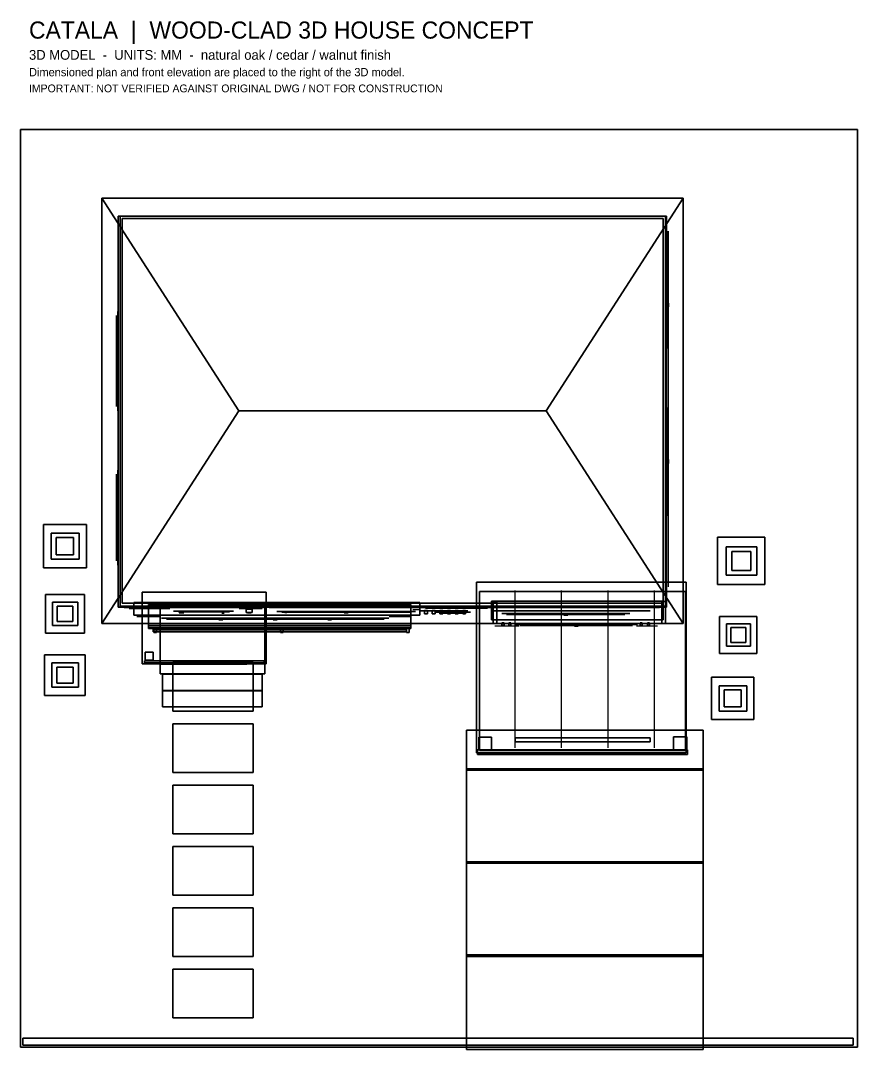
# Model space of a CAD drawing. Header units: millimetres. Extents: x -2400 to 42053, y -21940 to 17900.
# Drawn here: x -2400 to 17400, y -10550 to 13777 of the extents above; entities that cross this region are included whole.
import ezdxf

# ---------------------------------------------------------------- set-up
doc = ezdxf.new("R2010")
doc.units = ezdxf.units.MM
for name, color, linetype, true_color in [('BALCONY', 7, 'Continuous', 0x85898b), ('BALCONY_GLAZING', 7, 'Continuous', 0x668292), ('CAD_LABELS', 7, 'Continuous', 0x302c28), ('DETAIL_TRIM', 7, 'Continuous', 0x85898b), ('DRIVEWAY', 7, 'Continuous', 0x85898b), ('ENTRY_DOOR', 7, 'Continuous', 0x593723), ('ENTRY_PATH', 7, 'Continuous', 0x85898b), ('ENTRY_STEPS', 7, 'Continuous', 0x85898b), ('EXTERIOR_GROUND', 7, 'Continuous', 0xb98755), ('EXTERIOR_LIGHTING', 7, 'Continuous', 0x85898b), ('EXTERIOR_UPPER', 7, 'Continuous', 0xc79662), ('FEATURE_CLADDING', 7, 'Continuous', 0x6a432f), ('FLOOR_BAND', 7, 'Continuous', 0x332923), ('FOUNDATION_PLINTH', 7, 'Continuous', 0x817a6e), ('GARAGE_BACK_WALL', 7, 'Continuous', 0xcba06d), ('GARAGE_CANOPY', 7, 'Continuous', 0x332c28), ('GARAGE_COLUMNS', 7, 'Continuous', 0xb98755), ('GARAGE_FASCIA', 7, 'Continuous', 0x241f1c), ('GARAGE_FLOOR', 7, 'Continuous', 0xadafb0), ('GLAZING', 7, 'Continuous', 0x365166), ('LANDSCAPING', 7, 'Continuous', 0x85898b), ('PLANTERS', 7, 'Continuous', 0xa8a69a), ('PORCH_CANOPY', 7, 'Continuous', 0x302a27), ('PORCH_COLUMN', 7, 'Continuous', 0xb98755), ('PORCH_FLOOR', 7, 'Continuous', 0x85898b), ('ROOF', 7, 'Continuous', 0x39322d), ('ROOF_FASCIA', 7, 'Continuous', 0x241f1c), ('SITE_CONTEXT', 7, 'Continuous', 0xeae7e0), ('VERTICAL_LOUVRES', 7, 'Continuous', 0x6c4128), ('WINDOW_FRAMES', 7, 'Continuous', 0x241f1c), ('WOOD_GRAIN', 7, 'Continuous', 0x593e2d), ('WOOD_SIDING', 7, 'Continuous', 0xa47449)]:
    doc.layers.add(name, color=color, linetype=linetype, true_color=true_color)

msp = doc.modelspace()

# ---------------------------------------------------------------- linework, layer by layer
at = {"layer": 'BALCONY', "color": 253, "true_color": 0xb9b8af}
for points in [[(630, -570, 3250), (630, -30, 3250), (6830, -30, 3250), (6830, -570, 3250)], [(630, -570, 3400), (6830, -570, 3400), (6830, -30, 3400), (630, -30, 3400)], [(6830, -30, 3250), (630, -30, 3250), (630, -30, 3400), (6830, -30, 3400)], [(630, -30, 3250), (630, -570, 3250), (630, -570, 3400), (630, -30, 3400)], [(6830, -570, 3250), (6830, -30, 3250), (6830, -30, 3400), (6830, -570, 3400)], [(630, -570, 3250), (6830, -570, 3250), (6830, -570, 3400), (630, -570, 3400)]]:
    msp.add_3dface(points, dxfattribs=at)
at = {"layer": 'BALCONY', "color": 250, "true_color": 0x241f1c}
for points in [[(630, -600, 3370), (630, -530, 3370), (6830, -530, 3370), (6830, -600, 3370)], [(630, -600, 3470), (6830, -600, 3470), (6830, -530, 3470), (630, -530, 3470)], [(6830, -530, 3370), (630, -530, 3370), (630, -530, 3470), (6830, -530, 3470)], [(630, -530, 3370), (630, -600, 3370), (630, -600, 3470), (630, -530, 3470)], [(630, -600, 3370), (6830, -600, 3370), (6830, -600, 3470), (630, -600, 3470)], [(740, -680, 3960), (740, -610, 3960), (6730, -610, 3960), (6730, -680, 3960)], [(740, -680, 4010), (6730, -680, 4010), (6730, -610, 4010), (740, -610, 4010)], [(6730, -610, 3960), (740, -610, 3960), (740, -610, 4010), (6730, -610, 4010)], [(740, -610, 3960), (740, -680, 3960), (740, -680, 4010), (740, -610, 4010)], [(740, -680, 3960), (6730, -680, 3960), (6730, -680, 4010), (740, -680, 4010)], [(750, -690, 3430), (750, -600, 3430), (815, -600, 3430), (815, -690, 3430)], [(750, -690, 3970), (815, -690, 3970), (815, -600, 3970), (750, -600, 3970)], [(815, -600, 3430), (750, -600, 3430), (750, -600, 3970), (815, -600, 3970)], [(750, -600, 3430), (750, -690, 3430), (750, -690, 3970), (750, -600, 3970)], [(750, -690, 3430), (815, -690, 3430), (815, -690, 3970), (750, -690, 3970)], [(815, -690, 3430), (815, -600, 3430), (815, -600, 3970), (815, -690, 3970)], [(3750, -690, 3430), (3750, -600, 3430), (3815, -600, 3430), (3815, -690, 3430)], [(3750, -690, 3970), (3815, -690, 3970), (3815, -600, 3970), (3750, -600, 3970)], [(3815, -600, 3430), (3750, -600, 3430), (3750, -600, 3970), (3815, -600, 3970)], [(3750, -600, 3430), (3750, -690, 3430), (3750, -690, 3970), (3750, -600, 3970)], [(3750, -690, 3430), (3815, -690, 3430), (3815, -690, 3970), (3750, -690, 3970)], [(3815, -690, 3430), (3815, -600, 3430), (3815, -600, 3970), (3815, -690, 3970)], [(6730, -690, 3430), (6730, -600, 3430), (6795, -600, 3430), (6795, -690, 3430)], [(6730, -690, 3970), (6795, -690, 3970), (6795, -600, 3970), (6730, -600, 3970)], [(6795, -600, 3430), (6730, -600, 3430), (6730, -600, 3970), (6795, -600, 3970)], [(6730, -600, 3430), (6730, -690, 3430), (6730, -690, 3970), (6730, -600, 3970)], [(6730, -680, 3960), (6730, -610, 3960), (6730, -610, 4010), (6730, -680, 4010)], [(6730, -690, 3430), (6795, -690, 3430), (6795, -690, 3970), (6730, -690, 3970)], [(6795, -690, 3430), (6795, -600, 3430), (6795, -600, 3970), (6795, -690, 3970)], [(6830, -600, 3370), (6830, -530, 3370), (6830, -530, 3470), (6830, -600, 3470)]]:
    msp.add_3dface(points, dxfattribs=at)
at = {"layer": 'BALCONY_GLAZING', "color": 145, "true_color": 0x668292}
msp.add_3dface([(750, -630, 3450), (6740, -630, 3450), (6740, -630, 3980), (750, -630, 3980)], dxfattribs=at)
at = {"layer": 'DETAIL_TRIM', "color": 250, "true_color": 0x30221e}
for points in [[(8780, -480, 3290), (8780, 40, 3290), (8870, 40, 3290), (8870, -480, 3290)], [(8780, -480, 6530), (8870, -480, 6530), (8870, 40, 6530), (8780, 40, 6530)], [(8870, 40, 3290), (8780, 40, 3290), (8780, 40, 6530), (8870, 40, 6530)], [(8780, 40, 3290), (8780, -480, 3290), (8780, -480, 6530), (8780, 40, 6530)], [(8870, -480, 3290), (8870, 40, 3290), (8870, 40, 6530), (8870, -480, 6530)], [(12770, -480, 3290), (12770, 40, 3290), (12860, 40, 3290), (12860, -480, 3290)], [(12770, -480, 6530), (12860, -480, 6530), (12860, 40, 6530), (12770, 40, 6530)], [(12860, 40, 3290), (12770, 40, 3290), (12770, 40, 6530), (12860, 40, 6530)], [(12770, 40, 3290), (12770, -480, 3290), (12770, -480, 6530), (12770, 40, 6530)], [(12860, -480, 3290), (12860, 40, 3290), (12860, 40, 6530), (12860, -480, 6530)], [(8780, -480, 3290), (8870, -480, 3290), (8870, -480, 6530), (8780, -480, 6530)], [(8990, -530, 3380), (8990, -460, 3380), (9040, -460, 3380), (9040, -530, 3380)], [(8990, -530, 6400), (9040, -530, 6400), (9040, -460, 6400), (8990, -460, 6400)], [(9040, -460, 3380), (8990, -460, 3380), (8990, -460, 6400), (9040, -460, 6400)], [(8990, -460, 3380), (8990, -530, 3380), (8990, -530, 6400), (8990, -460, 6400)], [(9040, -530, 3380), (9040, -460, 3380), (9040, -460, 6400), (9040, -530, 6400)], [(9150, -530, 3380), (9150, -460, 3380), (9200, -460, 3380), (9200, -530, 3380)], [(9150, -530, 6400), (9200, -530, 6400), (9200, -460, 6400), (9150, -460, 6400)], [(9200, -460, 3380), (9150, -460, 3380), (9150, -460, 6400), (9200, -460, 6400)], [(9150, -460, 3380), (9150, -530, 3380), (9150, -530, 6400), (9150, -460, 6400)], [(9200, -530, 3380), (9200, -460, 3380), (9200, -460, 6400), (9200, -530, 6400)], [(12260, -530, 3380), (12260, -460, 3380), (12310, -460, 3380), (12310, -530, 3380)], [(12260, -530, 6400), (12310, -530, 6400), (12310, -460, 6400), (12260, -460, 6400)], [(12310, -460, 3380), (12260, -460, 3380), (12260, -460, 6400), (12310, -460, 6400)], [(12260, -460, 3380), (12260, -530, 3380), (12260, -530, 6400), (12260, -460, 6400)], [(12310, -530, 3380), (12310, -460, 3380), (12310, -460, 6400), (12310, -530, 6400)], [(12430, -530, 3380), (12430, -460, 3380), (12480, -460, 3380), (12480, -530, 3380)], [(12430, -530, 6400), (12480, -530, 6400), (12480, -460, 6400), (12430, -460, 6400)], [(12480, -460, 3380), (12430, -460, 3380), (12430, -460, 6400), (12480, -460, 6400)], [(12430, -460, 3380), (12430, -530, 3380), (12430, -530, 6400), (12430, -460, 6400)], [(12480, -530, 3380), (12480, -460, 3380), (12480, -460, 6400), (12480, -530, 6400)], [(12770, -480, 3290), (12860, -480, 3290), (12860, -480, 6530), (12770, -480, 6530)], [(8990, -530, 3380), (9040, -530, 3380), (9040, -530, 6400), (8990, -530, 6400)], [(9150, -530, 3380), (9200, -530, 3380), (9200, -530, 6400), (9150, -530, 6400)], [(12260, -530, 3380), (12310, -530, 3380), (12310, -530, 6400), (12260, -530, 6400)], [(12430, -530, 3380), (12480, -530, 3380), (12480, -530, 6400), (12430, -530, 6400)]]:
    msp.add_3dface(points, dxfattribs=at)
at = {"layer": 'DRIVEWAY', "color": 253, "true_color": 0xb9b8af}
for points in [[(8150, -10550, 5), (8150, -3000, 5), (13750, -3000, 5), (13750, -10550, 5)], [(8150, -10550, 42), (13750, -10550, 42), (13750, -3000, 42), (8150, -3000, 42)], [(13750, -3000, 5), (8150, -3000, 5), (8150, -3000, 42), (13750, -3000, 42)], [(8150, -3000, 5), (8150, -10550, 5), (8150, -10550, 42), (8150, -3000, 42)], [(13750, -10550, 5), (13750, -3000, 5), (13750, -3000, 42), (13750, -10550, 42)], [(8150, -10550, 5), (13750, -10550, 5), (13750, -10550, 42), (8150, -10550, 42)]]:
    msp.add_3dface(points, dxfattribs=at)
at = {"layer": 'DRIVEWAY', "color": 253, "true_color": 0x9d9d97}
for points in [[(8150, -3950, 45), (8150, -3915, 45), (13750, -3915, 45), (13750, -3950, 45)], [(8150, -3950, 47), (13750, -3950, 47), (13750, -3915, 47), (8150, -3915, 47)], [(13750, -3915, 45), (8150, -3915, 45), (8150, -3915, 47), (13750, -3915, 47)], [(8150, -3915, 45), (8150, -3950, 45), (8150, -3950, 47), (8150, -3915, 47)], [(8150, -3950, 45), (13750, -3950, 45), (13750, -3950, 47), (8150, -3950, 47)], [(13750, -3950, 45), (13750, -3915, 45), (13750, -3915, 47), (13750, -3950, 47)], [(8150, -6150, 45), (8150, -6115, 45), (13750, -6115, 45), (13750, -6150, 45)], [(8150, -6150, 47), (13750, -6150, 47), (13750, -6115, 47), (8150, -6115, 47)], [(13750, -6115, 45), (8150, -6115, 45), (8150, -6115, 47), (13750, -6115, 47)], [(8150, -6115, 45), (8150, -6150, 45), (8150, -6150, 47), (8150, -6115, 47)], [(8150, -6150, 45), (13750, -6150, 45), (13750, -6150, 47), (8150, -6150, 47)], [(13750, -6150, 45), (13750, -6115, 45), (13750, -6115, 47), (13750, -6150, 47)], [(8150, -8350, 45), (8150, -8315, 45), (13750, -8315, 45), (13750, -8350, 45)], [(8150, -8350, 47), (13750, -8350, 47), (13750, -8315, 47), (8150, -8315, 47)], [(13750, -8315, 45), (8150, -8315, 45), (8150, -8315, 47), (13750, -8315, 47)], [(8150, -8315, 45), (8150, -8350, 45), (8150, -8350, 47), (8150, -8315, 47)], [(8150, -8350, 45), (13750, -8350, 45), (13750, -8350, 47), (8150, -8350, 47)], [(13750, -8350, 45), (13750, -8315, 45), (13750, -8315, 47), (13750, -8350, 47)]]:
    msp.add_3dface(points, dxfattribs=at)
at = {"layer": 'ENTRY_DOOR', "color": 250, "true_color": 0x241f1c}
msp.add_3dface([(1220, -190, 200), (2640, -190, 200), (2640, -190, 2820), (1220, -190, 2820)], dxfattribs=at)
at = {"layer": 'ENTRY_DOOR', "color": 39, "true_color": 0x633a24}
msp.add_3dface([(1340, -200, 200), (2540, -200, 200), (2540, -200, 2690), (1340, -200, 2690)], dxfattribs=at)
at = {"layer": 'ENTRY_DOOR', "color": 35, "true_color": 0x9e714e}
msp.add_3dface([(1350, -230, 250), (1460, -230, 250), (1460, -230, 2690), (1350, -230, 2690)], dxfattribs=at)
at = {"layer": 'ENTRY_DOOR', "color": 254, "true_color": 0xd5cec0}
msp.add_3dface([(2360, -235, 1200), (2420, -235, 1200), (2420, -235, 1570), (2360, -235, 1570)], dxfattribs=at)
at = {"layer": 'ENTRY_PATH', "color": 254, "true_color": 0xe7ded0}
for points in [[(1200, -2550, 46), (1200, -1400, 46), (3100, -1400, 46), (3100, -2550, 46)], [(1200, -2550, 61), (3100, -2550, 61), (3100, -1400, 61), (1200, -1400, 61)], [(3100, -1400, 46), (1200, -1400, 46), (1200, -1400, 61), (3100, -1400, 61)], [(1200, -1400, 46), (1200, -2550, 46), (1200, -2550, 61), (1200, -1400, 61)], [(3100, -2550, 46), (3100, -1400, 46), (3100, -1400, 61), (3100, -2550, 61)], [(1200, -2550, 46), (3100, -2550, 46), (3100, -2550, 61), (1200, -2550, 61)], [(1200, -4000, 46), (1200, -2850, 46), (3100, -2850, 46), (3100, -4000, 46)], [(1200, -4000, 61), (3100, -4000, 61), (3100, -2850, 61), (1200, -2850, 61)], [(3100, -2850, 46), (1200, -2850, 46), (1200, -2850, 61), (3100, -2850, 61)], [(1200, -2850, 46), (1200, -4000, 46), (1200, -4000, 61), (1200, -2850, 61)], [(3100, -4000, 46), (3100, -2850, 46), (3100, -2850, 61), (3100, -4000, 61)], [(1200, -4000, 46), (3100, -4000, 46), (3100, -4000, 61), (1200, -4000, 61)], [(1200, -5450, 46), (1200, -4300, 46), (3100, -4300, 46), (3100, -5450, 46)], [(1200, -5450, 61), (3100, -5450, 61), (3100, -4300, 61), (1200, -4300, 61)], [(3100, -4300, 46), (1200, -4300, 46), (1200, -4300, 61), (3100, -4300, 61)], [(1200, -4300, 46), (1200, -5450, 46), (1200, -5450, 61), (1200, -4300, 61)], [(3100, -5450, 46), (3100, -4300, 46), (3100, -4300, 61), (3100, -5450, 61)], [(1200, -5450, 46), (3100, -5450, 46), (3100, -5450, 61), (1200, -5450, 61)], [(1200, -6900, 46), (1200, -5750, 46), (3100, -5750, 46), (3100, -6900, 46)], [(1200, -6900, 61), (3100, -6900, 61), (3100, -5750, 61), (1200, -5750, 61)], [(3100, -5750, 46), (1200, -5750, 46), (1200, -5750, 61), (3100, -5750, 61)], [(1200, -5750, 46), (1200, -6900, 46), (1200, -6900, 61), (1200, -5750, 61)], [(3100, -6900, 46), (3100, -5750, 46), (3100, -5750, 61), (3100, -6900, 61)], [(1200, -6900, 46), (3100, -6900, 46), (3100, -6900, 61), (1200, -6900, 61)], [(1200, -8350, 46), (1200, -7200, 46), (3100, -7200, 46), (3100, -8350, 46)], [(1200, -8350, 61), (3100, -8350, 61), (3100, -7200, 61), (1200, -7200, 61)], [(3100, -7200, 46), (1200, -7200, 46), (1200, -7200, 61), (3100, -7200, 61)], [(1200, -7200, 46), (1200, -8350, 46), (1200, -8350, 61), (1200, -7200, 61)], [(3100, -8350, 46), (3100, -7200, 46), (3100, -7200, 61), (3100, -8350, 61)], [(1200, -8350, 46), (3100, -8350, 46), (3100, -8350, 61), (1200, -8350, 61)], [(1200, -9800, 46), (1200, -8650, 46), (3100, -8650, 46), (3100, -9800, 46)], [(1200, -9800, 61), (3100, -9800, 61), (3100, -8650, 61), (1200, -8650, 61)], [(3100, -8650, 46), (1200, -8650, 46), (1200, -8650, 61), (3100, -8650, 61)], [(1200, -8650, 46), (1200, -9800, 46), (1200, -9800, 61), (1200, -8650, 61)], [(3100, -9800, 46), (3100, -8650, 46), (3100, -8650, 61), (3100, -9800, 61)], [(1200, -9800, 46), (3100, -9800, 46), (3100, -9800, 61), (1200, -9800, 61)]]:
    msp.add_3dface(points, dxfattribs=at)
at = {"layer": 'ENTRY_STEPS', "color": 33, "true_color": 0xcaa074}
for points in [[(960, -2060, 18), (960, -1680, 18), (3320, -1680, 18), (3320, -2060, 18)], [(960, -2060, 130), (3320, -2060, 130), (3320, -1680, 130), (960, -1680, 130)], [(3320, -1680, 18), (960, -1680, 18), (960, -1680, 130), (3320, -1680, 130)], [(960, -1680, 18), (960, -2060, 18), (960, -2060, 130), (960, -1680, 130)], [(3320, -2060, 18), (3320, -1680, 18), (3320, -1680, 130), (3320, -2060, 130)], [(960, -2060, 18), (3320, -2060, 18), (3320, -2060, 130), (960, -2060, 130)], [(960, -2450, 10), (960, -2070, 10), (3320, -2070, 10), (3320, -2450, 10)], [(960, -2450, 85), (3320, -2450, 85), (3320, -2070, 85), (960, -2070, 85)], [(3320, -2070, 10), (960, -2070, 10), (960, -2070, 85), (3320, -2070, 85)], [(960, -2070, 10), (960, -2450, 10), (960, -2450, 85), (960, -2070, 85)], [(3320, -2450, 10), (3320, -2070, 10), (3320, -2070, 85), (3320, -2450, 85)], [(960, -2450, 10), (3320, -2450, 10), (3320, -2450, 85), (960, -2450, 85)]]:
    msp.add_3dface(points, dxfattribs=at)
at = {"layer": 'EXTERIOR_GROUND', "color": 23, "true_color": 0xb98755}
for points in [[(0, 0), (0, 9100), (12800, 9100), (12800, 0)], [(0, 0, 3180), (12800, 0, 3180), (12800, 9100, 3180), (0, 9100, 3180)], [(12800, 9100), (0, 9100), (0, 9100, 3180), (12800, 9100, 3180)], [(0, 9100), (0, 0), (0, 0, 3180), (0, 9100, 3180)], [(12800, 0), (12800, 9100), (12800, 9100, 3180), (12800, 0, 3180)], [(0, 0), (12800, 0), (12800, 0, 3180), (0, 0, 3180)], [(8500, -104, 220), (12720, -104, 220), (12720, -104, 3030), (8500, -104, 3030)]]:
    msp.add_3dface(points, dxfattribs=at)
at = {"layer": 'EXTERIOR_GROUND', "color": 33, "true_color": 0xc79662}
msp.add_3dface([(3480, -102, 220), (8460, -102, 220), (8460, -102, 3040), (3480, -102, 3040)], dxfattribs=at)
at = {"layer": 'EXTERIOR_LIGHTING', "color": 250, "true_color": 0x241f1c}
for points in [[(2940, -218, 1950), (2940, -140, 1950), (3080, -140, 1950), (3080, -218, 1950)], [(2940, -218, 2370), (3080, -218, 2370), (3080, -140, 2370), (2940, -140, 2370)], [(3080, -140, 1950), (2940, -140, 1950), (2940, -140, 2370), (3080, -140, 2370)], [(2940, -140, 1950), (2940, -218, 1950), (2940, -218, 2370), (2940, -140, 2370)], [(2940, -218, 1950), (3080, -218, 1950), (3080, -218, 2370), (2940, -218, 2370)], [(3080, -218, 1950), (3080, -140, 1950), (3080, -140, 2370), (3080, -218, 2370)]]:
    msp.add_3dface(points, dxfattribs=at)
at = {"layer": 'EXTERIOR_LIGHTING', "color": 7, "true_color": 0xf9f4df}
for points in [[(2967, -230, 2315), (2967, -220, 2315), (3050, -220, 2315), (3050, -230, 2315)], [(2967, -230, 2337), (3050, -230, 2337), (3050, -220, 2337), (2967, -220, 2337)], [(3050, -220, 2315), (2967, -220, 2315), (2967, -220, 2337), (3050, -220, 2337)], [(2967, -220, 2315), (2967, -230, 2315), (2967, -230, 2337), (2967, -220, 2337)], [(2967, -230, 1985), (2967, -220, 1985), (3050, -220, 1985), (3050, -230, 1985)], [(2967, -230, 2008), (3050, -230, 2008), (3050, -220, 2008), (2967, -220, 2008)], [(3050, -220, 1985), (2967, -220, 1985), (2967, -220, 2008), (3050, -220, 2008)], [(2967, -220, 1985), (2967, -230, 1985), (2967, -230, 2008), (2967, -220, 2008)], [(2967, -230, 2315), (3050, -230, 2315), (3050, -230, 2337), (2967, -230, 2337)], [(2967, -230, 1985), (3050, -230, 1985), (3050, -230, 2008), (2967, -230, 2008)], [(3050, -230, 2315), (3050, -220, 2315), (3050, -220, 2337), (3050, -230, 2337)], [(3050, -230, 1985), (3050, -220, 1985), (3050, -220, 2008), (3050, -230, 2008)], [(910, -1440, 2890), (910, -1425, 2890), (2950, -1425, 2890), (2950, -1440, 2890)], [(910, -1440, 2910), (2950, -1440, 2910), (2950, -1425, 2910), (910, -1425, 2910)], [(2950, -1425, 2890), (910, -1425, 2890), (910, -1425, 2910), (2950, -1425, 2910)], [(910, -1425, 2890), (910, -1440, 2890), (910, -1440, 2910), (910, -1425, 2910)], [(910, -1440, 2890), (2950, -1440, 2890), (2950, -1440, 2910), (910, -1440, 2910)], [(2950, -1440, 2890), (2950, -1425, 2890), (2950, -1425, 2910), (2950, -1440, 2910)], [(9300, -3280, 3034), (9300, -3180, 3034), (12500, -3180, 3034), (12500, -3280, 3034)], [(9300, -3280, 3045), (12500, -3280, 3045), (12500, -3180, 3045), (9300, -3180, 3045)], [(12500, -3180, 3034), (9300, -3180, 3034), (9300, -3180, 3045), (12500, -3180, 3045)], [(9300, -3180, 3034), (9300, -3280, 3034), (9300, -3280, 3045), (9300, -3180, 3045)], [(9300, -3280, 3034), (12500, -3280, 3034), (12500, -3280, 3045), (9300, -3280, 3045)], [(12500, -3280, 3034), (12500, -3180, 3034), (12500, -3180, 3045), (12500, -3280, 3045)]]:
    msp.add_3dface(points, dxfattribs=at)
at = {"layer": 'EXTERIOR_UPPER', "color": 33, "true_color": 0xc79662}
for points in [[(0, 0, 3180), (0, 9100, 3180), (12800, 9100, 3180), (12800, 0, 3180)], [(0, 0, 6630), (12800, 0, 6630), (12800, 9100, 6630), (0, 9100, 6630)], [(12800, 9100, 3180), (0, 9100, 3180), (0, 9100, 6630), (12800, 9100, 6630)], [(0, 9100, 3180), (0, 0, 3180), (0, 0, 6630), (0, 9100, 6630)], [(12800, 0, 3180), (12800, 9100, 3180), (12800, 9100, 6630), (12800, 0, 6630)], [(0, 0, 3180), (12800, 0, 3180), (12800, 0, 6630), (0, 0, 6630)], [(280, -280, 3400), (280, 20, 3400), (7050, 20, 3400), (7050, -280, 3400)], [(280, -280, 6450), (7050, -280, 6450), (7050, 20, 6450), (280, 20, 6450)], [(7050, 20, 3400), (280, 20, 3400), (280, 20, 6450), (7050, 20, 6450)], [(280, 20, 3400), (280, -280, 3400), (280, -280, 6450), (280, 20, 6450)], [(7050, -280, 3400), (7050, 20, 3400), (7050, 20, 6450), (7050, -280, 6450)], [(280, -280, 3400), (7050, -280, 3400), (7050, -280, 6450), (280, -280, 6450)]]:
    msp.add_3dface(points, dxfattribs=at)
at = {"layer": 'FEATURE_CLADDING', "color": 250, "true_color": 0x241f1c}
for points in [[(12900, 7900, 750), (12900, 8800, 750), (12900, 8800, 800), (12900, 7900, 800)], [(12900, 7900, 1000), (12900, 8800, 1000), (12900, 8800, 1050), (12900, 7900, 1050)], [(12900, 7900, 1250), (12900, 8800, 1250), (12900, 8800, 1300), (12900, 7900, 1300)], [(12900, 6020, 940), (12900, 8080, 940), (12900, 8080, 2680), (12900, 6020, 2680)], [(12927, 7005, 1020), (12927, 7095, 1020), (12927, 7095, 2600), (12927, 7005, 2600)], [(12900, 2070, 4020), (12900, 4630, 4020), (12900, 4630, 5980), (12900, 2070, 5980)], [(12927, 3305, 4100), (12927, 3395, 4100), (12927, 3395, 5900), (12927, 3305, 5900)]]:
    msp.add_3dface(points, dxfattribs=at)
at = {"layer": 'FEATURE_CLADDING', "color": 167, "true_color": 0x365166}
for points in [[(12923, 6100, 1020), (12923, 8000, 1020), (12923, 8000, 2600), (12923, 6100, 2600)], [(12923, 2150, 4100), (12923, 4550, 4100), (12923, 4550, 5900), (12923, 2150, 5900)]]:
    msp.add_3dface(points, dxfattribs=at)
at = {"layer": 'FEATURE_CLADDING', "color": 17, "true_color": 0x6a432f}
for points in [[(8740, -390, 3300), (8740, 50, 3300), (12800, 50, 3300), (12800, -390, 3300)], [(8740, -390, 6520), (12800, -390, 6520), (12800, 50, 6520), (8740, 50, 6520)], [(12800, 50, 3300), (8740, 50, 3300), (8740, 50, 6520), (12800, 50, 6520)], [(8740, 50, 3300), (8740, -390, 3300), (8740, -390, 6520), (8740, 50, 6520)], [(12800, -390, 3300), (12800, 50, 3300), (12800, 50, 6520), (12800, -390, 6520)], [(7050, -180, 220), (8180, -180, 220), (8180, -180, 3080), (7050, -180, 3080)], [(8740, -390, 3300), (12800, -390, 3300), (12800, -390, 6520), (8740, -390, 6520)]]:
    msp.add_3dface(points, dxfattribs=at)
at = {"layer": 'FEATURE_CLADDING', "color": 33, "true_color": 0xcaa074}
for points in [[(50, -101, 220), (3350, -101, 220), (3350, -101, 3040), (50, -101, 3040)], [(7180, -120, 3300), (8650, -120, 3300), (8650, -120, 6490), (7180, -120, 6490)]]:
    msp.add_3dface(points, dxfattribs=at)
at = {"layer": 'FLOOR_BAND', "color": 250, "true_color": 0x302a27}
for points in [[(-40, -70, 3080), (-40, 9150, 3080), (12860, 9150, 3080), (12860, -70, 3080)], [(-40, -70, 3230), (12860, -70, 3230), (12860, 9150, 3230), (-40, 9150, 3230)], [(12860, 9150, 3080), (-40, 9150, 3080), (-40, 9150, 3230), (12860, 9150, 3230)], [(-40, 9150, 3080), (-40, -70, 3080), (-40, -70, 3230), (-40, 9150, 3230)], [(12860, -70, 3080), (12860, 9150, 3080), (12860, 9150, 3230), (12860, -70, 3230)], [(-40, -70, 3080), (12860, -70, 3080), (12860, -70, 3230), (-40, -70, 3230)]]:
    msp.add_3dface(points, dxfattribs=at)
at = {"layer": 'FOUNDATION_PLINTH', "color": 27, "true_color": 0x815235}
for points in [[(-90, -90), (-90, 9150), (12880, 9150), (12880, -90)], [(-90, -90, 200), (12880, -90, 200), (12880, 9150, 200), (-90, 9150, 200)], [(12880, 9150), (-90, 9150), (-90, 9150, 200), (12880, 9150, 200)], [(-90, 9150), (-90, -90), (-90, -90, 200), (-90, 9150, 200)], [(12880, -90), (12880, 9150), (12880, 9150, 200), (12880, -90, 200)], [(-90, -90), (12880, -90), (12880, -90, 200), (-90, -90, 200)]]:
    msp.add_3dface(points, dxfattribs=at)
at = {"layer": 'GARAGE_BACK_WALL', "color": 33, "true_color": 0xcba06d}
msp.add_3dface([(8740, -180, 290), (12500, -180, 290), (12500, -180, 2980), (8740, -180, 2980)], dxfattribs=at)
at = {"layer": 'GARAGE_CANOPY', "color": 250, "true_color": 0x302a27}
for points in [[(8390, -3540, 3090), (8390, 500, 3090), (13350, 500, 3090), (13350, -3540, 3090)], [(8390, -3540, 3340), (13350, -3540, 3340), (13350, 500, 3340), (8390, 500, 3340)], [(13350, 500, 3090), (8390, 500, 3090), (8390, 500, 3340), (13350, 500, 3340)], [(8390, 500, 3090), (8390, -3540, 3090), (8390, -3540, 3340), (8390, 500, 3340)], [(13350, -3540, 3090), (13350, 500, 3090), (13350, 500, 3340), (13350, -3540, 3340)], [(8390, -3540, 3090), (13350, -3540, 3090), (13350, -3540, 3340), (8390, -3540, 3340)]]:
    msp.add_3dface(points, dxfattribs=at)
at = {"layer": 'GARAGE_COLUMNS', "color": 35, "true_color": 0xa87950}
for points in [[(13050, -3470), (13050, -3160), (13360, -3160), (13360, -3470)], [(13050, -3470, 3090), (13360, -3470, 3090), (13360, -3160, 3090), (13050, -3160, 3090)], [(13360, -3160), (13050, -3160), (13050, -3160, 3090), (13360, -3160, 3090)], [(13050, -3160), (13050, -3470), (13050, -3470, 3090), (13050, -3160, 3090)], [(13360, -3470), (13360, -3160), (13360, -3160, 3090), (13360, -3470, 3090)], [(8440, -3470), (8440, -3170), (8740, -3170), (8740, -3470)], [(8440, -3470, 3090), (8740, -3470, 3090), (8740, -3170, 3090), (8440, -3170, 3090)], [(8740, -3170), (8440, -3170), (8440, -3170, 3090), (8740, -3170, 3090)], [(8440, -3170), (8440, -3470), (8440, -3470, 3090), (8440, -3170, 3090)], [(8740, -3470), (8740, -3170), (8740, -3170, 3090), (8740, -3470, 3090)], [(8440, -3470), (8740, -3470), (8740, -3470, 3090), (8440, -3470, 3090)], [(13050, -3470), (13360, -3470), (13360, -3470, 3090), (13050, -3470, 3090)]]:
    msp.add_3dface(points, dxfattribs=at)
at = {"layer": 'GARAGE_FASCIA', "color": 250, "true_color": 0x241f1c}
for points in [[(8410, -3580, 3050), (8410, -3470, 3050), (13380, -3470, 3050), (13380, -3580, 3050)], [(8410, -3580, 3360), (13380, -3580, 3360), (13380, -3470, 3360), (8410, -3470, 3360)], [(13380, -3470, 3050), (8410, -3470, 3050), (8410, -3470, 3360), (13380, -3470, 3360)], [(8410, -3470, 3050), (8410, -3580, 3050), (8410, -3580, 3360), (8410, -3470, 3360)], [(8410, -3580, 3050), (13380, -3580, 3050), (13380, -3580, 3360), (8410, -3580, 3360)], [(13380, -3580, 3050), (13380, -3470, 3050), (13380, -3470, 3360), (13380, -3580, 3360)]]:
    msp.add_3dface(points, dxfattribs=at)
at = {"layer": 'GARAGE_FLOOR', "color": 253, "true_color": 0xb9b8af}
for points in [[(8460, -3480, 15), (8460, 280, 15), (13330, 280, 15), (13330, -3480, 15)], [(8460, -3480, 140), (13330, -3480, 140), (13330, 280, 140), (8460, 280, 140)], [(13330, 280, 15), (8460, 280, 15), (8460, 280, 140), (13330, 280, 140)], [(8460, 280, 15), (8460, -3480, 15), (8460, -3480, 140), (8460, 280, 140)], [(13330, -3480, 15), (13330, 280, 15), (13330, 280, 140), (13330, -3480, 140)], [(8460, -3480, 15), (13330, -3480, 15), (13330, -3480, 140), (8460, -3480, 140)]]:
    msp.add_3dface(points, dxfattribs=at)
at = {"layer": 'GLAZING', "color": 167, "true_color": 0x365166}
for points in [[(-130, 4650, 4050), (-130, 6800, 4050), (-130, 6800, 5900), (-130, 4650, 5900)], [(-130, 1000, 1000), (-130, 3050, 1000), (-130, 3050, 2620), (-130, 1000, 2620)], [(3780, -213, 920), (6830, -213, 920), (6830, -213, 2570), (3780, -213, 2570)], [(7540, -233, 3820), (8130, -233, 3820), (8130, -233, 5940), (7540, -233, 5940)], [(1050, -373, 4040), (6200, -373, 4040), (6200, -373, 5850), (1050, -373, 5850)], [(9100, -263, 1090), (11900, -263, 1090), (11900, -263, 2420), (9100, -263, 2420)], [(9420, -523, 4100), (12080, -523, 4100), (12080, -523, 5950), (9420, -523, 5950)]]:
    msp.add_3dface(points, dxfattribs=at)
at = {"layer": 'GLAZING', "color": 145, "true_color": 0x668292}
for points in [[(3855, -218, 1020), (3900, -218, 1020), (3900, -218, 2470), (3855, -218, 2470)], [(7615, -238, 3920), (7660, -238, 3920), (7660, -238, 5840), (7615, -238, 5840)], [(1125, -378, 4140), (1170, -378, 4140), (1170, -378, 5750), (1125, -378, 5750)], [(9175, -268, 1190), (9220, -268, 1190), (9220, -268, 2320), (9175, -268, 2320)], [(9495, -528, 4200), (9540, -528, 4200), (9540, -528, 5850), (9495, -528, 5850)]]:
    msp.add_3dface(points, dxfattribs=at)
at = {"layer": 'LANDSCAPING', "color": 251, "true_color": 0x43564b}
for points in [[(-1676.4, 1044, 160), (-1676.4, 1656, 160), (-1013.4, 1656, 160), (-1013.4, 1044, 160)], [(-1676.4, 1044, 740), (-1013.4, 1044, 740), (-1013.4, 1656, 740), (-1676.4, 1656, 740)], [(-1013.4, 1656, 160), (-1676.4, 1656, 160), (-1676.4, 1656, 740), (-1013.4, 1656, 740)], [(-1676.4, 1656, 160), (-1676.4, 1044, 160), (-1676.4, 1044, 740), (-1676.4, 1656, 740)], [(-1013.4, 1044, 160), (-1013.4, 1656, 160), (-1013.4, 1656, 740), (-1013.4, 1044, 740)], [(14291.6, 664, 160), (14291.6, 1336, 160), (15019.6, 1336, 160), (15019.6, 664, 160)], [(14291.6, 664, 740), (15019.6, 664, 740), (15019.6, 1336, 740), (14291.6, 1336, 740)], [(15019.6, 1336, 160), (14291.6, 1336, 160), (14291.6, 1336, 740), (15019.6, 1336, 740)], [(14291.6, 1336, 160), (14291.6, 664, 160), (14291.6, 664, 740), (14291.6, 1336, 740)], [(15019.6, 664, 160), (15019.6, 1336, 160), (15019.6, 1336, 740), (15019.6, 664, 740)], [(-1676.4, 1044, 160), (-1013.4, 1044, 160), (-1013.4, 1044, 740), (-1676.4, 1044, 740)], [(14291.6, 664, 160), (15019.6, 664, 160), (15019.6, 664, 740), (14291.6, 664, 740)], [(-1644.4, -526, 160), (-1644.4, 26, 160), (-1046.4, 26, 160), (-1046.4, -526, 160)], [(-1644.4, -526, 740), (-1046.4, -526, 740), (-1046.4, 26, 740), (-1644.4, 26, 740)], [(-1046.4, 26, 160), (-1644.4, 26, 160), (-1644.4, 26, 740), (-1046.4, 26, 740)], [(-1644.4, 26, 160), (-1644.4, -526, 160), (-1644.4, -526, 740), (-1644.4, 26, 740)], [(-1046.4, -526, 160), (-1046.4, 26, 160), (-1046.4, 26, 740), (-1046.4, -526, 740)], [(14298.4, -1014, 160), (14298.4, -486, 160), (14870.4, -486, 160), (14870.4, -1014, 160)], [(14298.4, -1014, 740), (14870.4, -1014, 740), (14870.4, -486, 740), (14298.4, -486, 740)], [(14870.4, -486, 160), (14298.4, -486, 160), (14298.4, -486, 740), (14870.4, -486, 740)], [(14298.4, -486, 160), (14298.4, -1014, 160), (14298.4, -1014, 740), (14298.4, -486, 740)], [(14870.4, -1014, 160), (14870.4, -486, 160), (14870.4, -486, 740), (14870.4, -1014, 740)], [(-1644.4, -526, 160), (-1046.4, -526, 160), (-1046.4, -526, 740), (-1644.4, -526, 740)], [(14298.4, -1014, 160), (14870.4, -1014, 160), (14870.4, -1014, 740), (14298.4, -1014, 740)], [(-1657.2, -1988, 160), (-1657.2, -1412, 160), (-1033.2, -1412, 160), (-1033.2, -1988, 160)], [(-1657.2, -1988, 740), (-1033.2, -1988, 740), (-1033.2, -1412, 740), (-1657.2, -1412, 740)], [(-1033.2, -1412, 160), (-1657.2, -1412, 160), (-1657.2, -1412, 740), (-1033.2, -1412, 740)], [(-1657.2, -1412, 160), (-1657.2, -1988, 160), (-1657.2, -1988, 740), (-1657.2, -1412, 740)], [(-1033.2, -1988, 160), (-1033.2, -1412, 160), (-1033.2, -1412, 740), (-1033.2, -1988, 740)], [(-1657.2, -1988, 160), (-1033.2, -1988, 160), (-1033.2, -1988, 740), (-1657.2, -1988, 740)], [(14130, -2550, 160), (14130, -1950, 160), (14780, -1950, 160), (14780, -2550, 160)], [(14130, -2550, 740), (14780, -2550, 740), (14780, -1950, 740), (14130, -1950, 740)], [(14780, -1950, 160), (14130, -1950, 160), (14130, -1950, 740), (14780, -1950, 740)], [(14130, -1950, 160), (14130, -2550, 160), (14130, -2550, 740), (14130, -1950, 740)], [(14780, -2550, 160), (14780, -1950, 160), (14780, -1950, 740), (14780, -2550, 740)], [(14130, -2550, 160), (14780, -2550, 160), (14780, -2550, 740), (14130, -2550, 740)]]:
    msp.add_3dface(points, dxfattribs=at)
at = {"layer": 'LANDSCAPING', "color": 251, "true_color": 0x647366}
for points in [[(-1554, 1146, 660), (-1554, 1554, 660), (-1146, 1554, 660), (-1146, 1146, 660)], [(-1554, 1146, 930), (-1146, 1146, 930), (-1146, 1554, 930), (-1554, 1554, 930)], [(-1146, 1554, 660), (-1554, 1554, 660), (-1554, 1554, 930), (-1146, 1554, 930)], [(-1554, 1554, 660), (-1554, 1146, 660), (-1554, 1146, 930), (-1554, 1554, 930)], [(-1146, 1146, 660), (-1146, 1554, 660), (-1146, 1554, 930), (-1146, 1146, 930)], [(14426, 776, 660), (14426, 1224, 660), (14874, 1224, 660), (14874, 776, 660)], [(14426, 776, 930), (14874, 776, 930), (14874, 1224, 930), (14426, 1224, 930)], [(14874, 1224, 660), (14426, 1224, 660), (14426, 1224, 930), (14874, 1224, 930)], [(14426, 1224, 660), (14426, 776, 660), (14426, 776, 930), (14426, 1224, 930)], [(14874, 776, 660), (14874, 1224, 660), (14874, 1224, 930), (14874, 776, 930)], [(-1554, 1146, 660), (-1146, 1146, 660), (-1146, 1146, 930), (-1554, 1146, 930)], [(14426, 776, 660), (14874, 776, 660), (14874, 776, 930), (14426, 776, 930)], [(-1534, -434, 660), (-1534, -66, 660), (-1166, -66, 660), (-1166, -434, 660)], [(-1534, -434, 930), (-1166, -434, 930), (-1166, -66, 930), (-1534, -66, 930)], [(-1166, -66, 660), (-1534, -66, 660), (-1534, -66, 930), (-1166, -66, 930)], [(-1534, -66, 660), (-1534, -434, 660), (-1534, -434, 930), (-1534, -66, 930)], [(-1166, -434, 660), (-1166, -66, 660), (-1166, -66, 930), (-1166, -434, 930)], [(-1534, -434, 660), (-1166, -434, 660), (-1166, -434, 930), (-1534, -434, 930)], [(14404, -926, 660), (14404, -574, 660), (14756, -574, 660), (14756, -926, 660)], [(14404, -926, 930), (14756, -926, 930), (14756, -574, 930), (14404, -574, 930)], [(14756, -574, 660), (14404, -574, 660), (14404, -574, 930), (14756, -574, 930)], [(14404, -574, 660), (14404, -926, 660), (14404, -926, 930), (14404, -574, 930)], [(14756, -926, 660), (14756, -574, 660), (14756, -574, 930), (14756, -926, 930)], [(14404, -926, 660), (14756, -926, 660), (14756, -926, 930), (14404, -926, 930)], [(-1542, -1892, 660), (-1542, -1508, 660), (-1158, -1508, 660), (-1158, -1892, 660)], [(-1542, -1892, 930), (-1158, -1892, 930), (-1158, -1508, 930), (-1542, -1508, 930)], [(-1158, -1508, 660), (-1542, -1508, 660), (-1542, -1508, 930), (-1158, -1508, 930)], [(-1542, -1508, 660), (-1542, -1892, 660), (-1542, -1892, 930), (-1542, -1508, 930)], [(-1158, -1892, 660), (-1158, -1508, 660), (-1158, -1508, 930), (-1158, -1892, 930)], [(-1542, -1892, 660), (-1158, -1892, 660), (-1158, -1892, 930), (-1542, -1892, 930)], [(14250, -2450, 660), (14250, -2050, 660), (14650, -2050, 660), (14650, -2450, 660)], [(14250, -2450, 930), (14650, -2450, 930), (14650, -2050, 930), (14250, -2050, 930)], [(14650, -2050, 660), (14250, -2050, 660), (14250, -2050, 930), (14650, -2050, 930)], [(14250, -2050, 660), (14250, -2450, 660), (14250, -2450, 930), (14250, -2050, 930)], [(14650, -2450, 660), (14650, -2050, 660), (14650, -2050, 930), (14650, -2450, 930)], [(14250, -2450, 660), (14650, -2450, 660), (14650, -2450, 930), (14250, -2450, 930)]]:
    msp.add_3dface(points, dxfattribs=at)
at = {"layer": 'PLANTERS', "color": 27, "true_color": 0x815235}
for points in [[(-1860, 840, 10), (-1860, 1860, 10), (-840, 1860, 10), (-840, 840, 10)], [(-1860, 840, 150), (-840, 840, 150), (-840, 1860, 150), (-1860, 1860, 150)], [(-840, 1860, 10), (-1860, 1860, 10), (-1860, 1860, 150), (-840, 1860, 150)], [(-1860, 1860, 10), (-1860, 840, 10), (-1860, 840, 150), (-1860, 1860, 150)], [(-840, 840, 10), (-840, 1860, 10), (-840, 1860, 150), (-840, 840, 150)], [(14090, 440, 10), (14090, 1560, 10), (15210, 1560, 10), (15210, 440, 10)], [(14090, 440, 150), (15210, 440, 150), (15210, 1560, 150), (14090, 1560, 150)], [(15210, 1560, 10), (14090, 1560, 10), (14090, 1560, 150), (15210, 1560, 150)], [(14090, 1560, 10), (14090, 440, 10), (14090, 440, 150), (14090, 1560, 150)], [(15210, 440, 10), (15210, 1560, 10), (15210, 1560, 150), (15210, 440, 150)], [(-1860, 840, 10), (-840, 840, 10), (-840, 840, 150), (-1860, 840, 150)], [(14090, 440, 10), (15210, 440, 10), (15210, 440, 150), (14090, 440, 150)], [(-1810, -710, 10), (-1810, 210, 10), (-890, 210, 10), (-890, -710, 10)], [(-1810, -710, 150), (-890, -710, 150), (-890, 210, 150), (-1810, 210, 150)], [(-890, 210, 10), (-1810, 210, 10), (-1810, 210, 150), (-890, 210, 150)], [(-1810, 210, 10), (-1810, -710, 10), (-1810, -710, 150), (-1810, 210, 150)], [(-890, -710, 10), (-890, 210, 10), (-890, 210, 150), (-890, -710, 150)], [(14140, -1190, 10), (14140, -310, 10), (15020, -310, 10), (15020, -1190, 10)], [(14140, -1190, 150), (15020, -1190, 150), (15020, -310, 150), (14140, -310, 150)], [(15020, -310, 10), (14140, -310, 10), (14140, -310, 150), (15020, -310, 150)], [(14140, -310, 10), (14140, -1190, 10), (14140, -1190, 150), (14140, -310, 150)], [(15020, -1190, 10), (15020, -310, 10), (15020, -310, 150), (15020, -1190, 150)], [(-1810, -710, 10), (-890, -710, 10), (-890, -710, 150), (-1810, -710, 150)], [(14140, -1190, 10), (15020, -1190, 10), (15020, -1190, 150), (14140, -1190, 150)], [(-1830, -2180, 10), (-1830, -1220, 10), (-870, -1220, 10), (-870, -2180, 10)], [(-1830, -2180, 150), (-870, -2180, 150), (-870, -1220, 150), (-1830, -1220, 150)], [(-870, -1220, 10), (-1830, -1220, 10), (-1830, -1220, 150), (-870, -1220, 150)], [(-1830, -1220, 10), (-1830, -2180, 10), (-1830, -2180, 150), (-1830, -1220, 150)], [(-870, -2180, 10), (-870, -1220, 10), (-870, -1220, 150), (-870, -2180, 150)], [(13950, -2750, 10), (13950, -1750, 10), (14950, -1750, 10), (14950, -2750, 10)], [(13950, -2750, 150), (14950, -2750, 150), (14950, -1750, 150), (13950, -1750, 150)], [(14950, -1750, 10), (13950, -1750, 10), (13950, -1750, 150), (14950, -1750, 150)], [(13950, -1750, 10), (13950, -2750, 10), (13950, -2750, 150), (13950, -1750, 150)], [(14950, -2750, 10), (14950, -1750, 10), (14950, -1750, 150), (14950, -2750, 150)], [(-1830, -2180, 10), (-870, -2180, 10), (-870, -2180, 150), (-1830, -2180, 150)], [(13950, -2750, 10), (14950, -2750, 10), (14950, -2750, 150), (13950, -2750, 150)]]:
    msp.add_3dface(points, dxfattribs=at)
at = {"layer": 'PORCH_CANOPY', "color": 250, "true_color": 0x302a27}
for points in [[(480, -1430, 2930), (480, 260, 2930), (3410, 260, 2930), (3410, -1430, 2930)], [(480, -1430, 3110), (3410, -1430, 3110), (3410, 260, 3110), (480, 260, 3110)], [(3410, 260, 2930), (480, 260, 2930), (480, 260, 3110), (3410, 260, 3110)], [(480, 260, 2930), (480, -1430, 2930), (480, -1430, 3110), (480, 260, 3110)], [(3410, -1430, 2930), (3410, 260, 2930), (3410, 260, 3110), (3410, -1430, 3110)], [(480, -1430, 2930), (3410, -1430, 2930), (3410, -1430, 3110), (480, -1430, 3110)]]:
    msp.add_3dface(points, dxfattribs=at)
at = {"layer": 'PORCH_CANOPY', "color": 250, "true_color": 0x241f1c}
for points in [[(530, -1410, 2890), (530, -1360, 2890), (3360, -1360, 2890), (3360, -1410, 2890)], [(530, -1410, 3000), (3360, -1410, 3000), (3360, -1360, 3000), (530, -1360, 3000)], [(3360, -1360, 2890), (530, -1360, 2890), (530, -1360, 3000), (3360, -1360, 3000)], [(530, -1360, 2890), (530, -1410, 2890), (530, -1410, 3000), (530, -1360, 3000)], [(530, -1410, 2890), (3360, -1410, 2890), (3360, -1410, 3000), (530, -1410, 3000)], [(3360, -1410, 2890), (3360, -1360, 2890), (3360, -1360, 3000), (3360, -1410, 3000)]]:
    msp.add_3dface(points, dxfattribs=at)
at = {"layer": 'PORCH_COLUMN', "color": 35, "true_color": 0xa87950}
for points in [[(550, -1350), (550, -1160), (740, -1160), (740, -1350)], [(550, -1350, 2950), (740, -1350, 2950), (740, -1160, 2950), (550, -1160, 2950)], [(740, -1160), (550, -1160), (550, -1160, 2950), (740, -1160, 2950)], [(550, -1160), (550, -1350), (550, -1350, 2950), (550, -1160, 2950)], [(740, -1350), (740, -1160), (740, -1160, 2950), (740, -1350, 2950)], [(550, -1350), (740, -1350), (740, -1350, 2950), (550, -1350, 2950)]]:
    msp.add_3dface(points, dxfattribs=at)
at = {"layer": 'PORCH_FLOOR', "color": 253, "true_color": 0xb9b8af}
for points in [[(900, -1670, 25), (900, -50, 25), (3380, -50, 25), (3380, -1670, 25)], [(900, -1670, 180), (3380, -1670, 180), (3380, -50, 180), (900, -50, 180)], [(3380, -50, 25), (900, -50, 25), (900, -50, 180), (3380, -50, 180)], [(900, -50, 25), (900, -1670, 25), (900, -1670, 180), (900, -50, 180)], [(3380, -1670, 25), (3380, -50, 25), (3380, -50, 180), (3380, -1670, 180)], [(900, -1670, 25), (3380, -1670, 25), (3380, -1670, 180), (900, -1670, 180)]]:
    msp.add_3dface(points, dxfattribs=at)
at = {"layer": 'ROOF', "color": 250, "true_color": 0x39322d}
for points in [[(-480, 9580, 6650), (2765.2, 4550, 7810), (10034.8, 4550, 7810), (13280, 9580, 6650)], [(-480, -480, 6650), (13280, -480, 6650), (10034.8, 4550, 7810), (2765.2, 4550, 7810)]]:
    msp.add_3dface(points, dxfattribs=at)
at = {"layer": 'ROOF', "color": 49, "true_color": 0x4b4038}
for points in [[(-480, -480, 6650), (2765.2, 4550, 7810), (-480, 9580, 6650)], [(13280, -480, 6650), (13280, 9580, 6650), (10034.8, 4550, 7810)]]:
    msp.add_3dface(points, dxfattribs=at)
at = {"layer": 'ROOF_FASCIA', "color": 250, "true_color": 0x302a27}
for points in [[(-480, -480, 6470), (-480, 9580, 6470), (13280, 9580, 6470), (13280, -480, 6470)], [(-480, -480, 6550), (13280, -480, 6550), (13280, 9580, 6550), (-480, 9580, 6550)], [(13280, 9580, 6470), (-480, 9580, 6470), (-480, 9580, 6550), (13280, 9580, 6550)], [(-480, 9580, 6470), (-480, -480, 6470), (-480, -480, 6550), (-480, 9580, 6550)], [(13280, -480, 6470), (13280, 9580, 6470), (13280, 9580, 6550), (13280, -480, 6550)], [(-480, -480, 6470), (13280, -480, 6470), (13280, -480, 6550), (-480, -480, 6550)]]:
    msp.add_3dface(points, dxfattribs=at)
at = {"layer": 'ROOF_FASCIA', "color": 250, "true_color": 0x241f1c}
for points in [[(-480, 9580, 6430), (13280, 9580, 6430), (13280, 9580, 6670), (-480, 9580, 6670)], [(-480, -480, 6430), (-480, 9580, 6430), (-480, 9580, 6670), (-480, -480, 6670)], [(13280, -480, 6430), (13280, 9580, 6430), (13280, 9580, 6670), (13280, -480, 6670)], [(-480, -480, 6430), (13280, -480, 6430), (13280, -480, 6670), (-480, -480, 6670)]]:
    msp.add_3dface(points, dxfattribs=at)
at = {"layer": 'SITE_CONTEXT', "color": 254, "true_color": 0xeae7e0}
for points in [[(-2400, -10500, -200), (-2400, 11200, -200), (17400, 11200, -200), (17400, -10500, -200)], [(-2400, -10500, -10), (17400, -10500, -10), (17400, 11200, -10), (-2400, 11200, -10)], [(17400, 11200, -200), (-2400, 11200, -200), (-2400, 11200, -10), (17400, 11200, -10)], [(-2400, 11200, -200), (-2400, -10500, -200), (-2400, -10500, -10), (-2400, 11200, -10)], [(17400, -10500, -200), (17400, 11200, -200), (17400, 11200, -10), (17400, -10500, -10)], [(-2400, -10500, -200), (17400, -10500, -200), (17400, -10500, -10), (-2400, -10500, -10)]]:
    msp.add_3dface(points, dxfattribs=at)
at = {"layer": 'SITE_CONTEXT', "color": 9, "true_color": 0xc9c8c1}
for points in [[(-2400, -10500, -20), (-2400, 11200, -20), (17400, 11200, -20), (17400, -10500, -20)], [(-2400, -10500), (17400, -10500), (17400, 11200), (-2400, 11200)], [(17400, 11200, -20), (-2400, 11200, -20), (-2400, 11200), (17400, 11200)], [(-2400, 11200, -20), (-2400, -10500, -20), (-2400, -10500), (-2400, 11200)], [(17400, -10500, -20), (17400, 11200, -20), (17400, 11200), (17400, -10500)], [(-2400, -10500, -20), (17400, -10500, -20), (17400, -10500), (-2400, -10500)]]:
    msp.add_3dface(points, dxfattribs=at)
at = {"layer": 'SITE_CONTEXT', "color": 33, "true_color": 0xcaa074}
for points in [[(-2350, -10450, 45), (-2350, -10280, 45), (17300, -10280, 45), (17300, -10450, 45)], [(-2350, -10450, 180), (17300, -10450, 180), (17300, -10280, 180), (-2350, -10280, 180)], [(17300, -10280, 45), (-2350, -10280, 45), (-2350, -10280, 180), (17300, -10280, 180)], [(-2350, -10280, 45), (-2350, -10450, 45), (-2350, -10450, 180), (-2350, -10280, 180)], [(-2350, -10450, 45), (17300, -10450, 45), (17300, -10450, 180), (-2350, -10450, 180)], [(17300, -10450, 45), (17300, -10280, 45), (17300, -10280, 180), (17300, -10450, 180)]]:
    msp.add_3dface(points, dxfattribs=at)
at = {"layer": 'VERTICAL_LOUVRES', "color": 39, "true_color": 0x5a3524}
for points in [[(7160, -250, 290), (7160, -170, 290), (7230, -170, 290), (7230, -250, 290)], [(7160, -250, 3040), (7230, -250, 3040), (7230, -170, 3040), (7160, -170, 3040)], [(7230, -170, 290), (7160, -170, 290), (7160, -170, 3040), (7230, -170, 3040)], [(7160, -170, 290), (7160, -250, 290), (7160, -250, 3040), (7160, -170, 3040)], [(7230, -250, 290), (7230, -170, 290), (7230, -170, 3040), (7230, -250, 3040)], [(7340, -250, 290), (7340, -170, 290), (7410, -170, 290), (7410, -250, 290)], [(7340, -250, 3040), (7410, -250, 3040), (7410, -170, 3040), (7340, -170, 3040)], [(7410, -170, 290), (7340, -170, 290), (7340, -170, 3040), (7410, -170, 3040)], [(7340, -170, 290), (7340, -250, 290), (7340, -250, 3040), (7340, -170, 3040)], [(7410, -250, 290), (7410, -170, 290), (7410, -170, 3040), (7410, -250, 3040)], [(7520, -250, 290), (7520, -170, 290), (7590, -170, 290), (7590, -250, 290)], [(7520, -250, 3040), (7590, -250, 3040), (7590, -170, 3040), (7520, -170, 3040)], [(7590, -170, 290), (7520, -170, 290), (7520, -170, 3040), (7590, -170, 3040)], [(7520, -170, 290), (7520, -250, 290), (7520, -250, 3040), (7520, -170, 3040)], [(7590, -250, 290), (7590, -170, 290), (7590, -170, 3040), (7590, -250, 3040)], [(7700, -250, 290), (7700, -170, 290), (7770, -170, 290), (7770, -250, 290)], [(7700, -250, 3040), (7770, -250, 3040), (7770, -170, 3040), (7700, -170, 3040)], [(7770, -170, 290), (7700, -170, 290), (7700, -170, 3040), (7770, -170, 3040)], [(7700, -170, 290), (7700, -250, 290), (7700, -250, 3040), (7700, -170, 3040)], [(7770, -250, 290), (7770, -170, 290), (7770, -170, 3040), (7770, -250, 3040)], [(7880, -250, 290), (7880, -170, 290), (7950, -170, 290), (7950, -250, 290)], [(7880, -250, 3040), (7950, -250, 3040), (7950, -170, 3040), (7880, -170, 3040)], [(7950, -170, 290), (7880, -170, 290), (7880, -170, 3040), (7950, -170, 3040)], [(7880, -170, 290), (7880, -250, 290), (7880, -250, 3040), (7880, -170, 3040)], [(7950, -250, 290), (7950, -170, 290), (7950, -170, 3040), (7950, -250, 3040)], [(8060, -250, 290), (8060, -170, 290), (8130, -170, 290), (8130, -250, 290)], [(8060, -250, 3040), (8130, -250, 3040), (8130, -170, 3040), (8060, -170, 3040)], [(8130, -170, 290), (8060, -170, 290), (8060, -170, 3040), (8130, -170, 3040)], [(8060, -170, 290), (8060, -250, 290), (8060, -250, 3040), (8060, -170, 3040)], [(8130, -250, 290), (8130, -170, 290), (8130, -170, 3040), (8130, -250, 3040)], [(7160, -250, 290), (7230, -250, 290), (7230, -250, 3040), (7160, -250, 3040)], [(7340, -250, 290), (7410, -250, 290), (7410, -250, 3040), (7340, -250, 3040)], [(7520, -250, 290), (7590, -250, 290), (7590, -250, 3040), (7520, -250, 3040)], [(7700, -250, 290), (7770, -250, 290), (7770, -250, 3040), (7700, -250, 3040)], [(7880, -250, 290), (7950, -250, 290), (7950, -250, 3040), (7880, -250, 3040)], [(8060, -250, 290), (8130, -250, 290), (8130, -250, 3040), (8060, -250, 3040)]]:
    msp.add_3dface(points, dxfattribs=at)
at = {"layer": 'WINDOW_FRAMES', "color": 250, "true_color": 0x241f1c}
for points in [[(-100, 4550, 3950), (-100, 6900, 3950), (-100, 6900, 6000), (-100, 4550, 6000)], [(-100, 900, 900), (-100, 3150, 900), (-100, 3150, 2720), (-100, 900, 2720)], [(3665, -195, 805), (6945, -195, 805), (6945, -195, 2685), (3665, -195, 2685)], [(5260, -230, 920), (5350, -230, 920), (5350, -230, 2570), (5260, -230, 2570)], [(7425, -215, 3705), (8245, -215, 3705), (8245, -215, 6055), (7425, -215, 6055)], [(935, -355, 3925), (6315, -355, 3925), (6315, -355, 5965), (935, -355, 5965)], [(2292.5, -390, 4040), (2382.5, -390, 4040), (2382.5, -390, 5850), (2292.5, -390, 5850)], [(3580, -390, 4040), (3670, -390, 4040), (3670, -390, 5850), (3580, -390, 5850)], [(4867.5, -390, 4040), (4957.5, -390, 4040), (4957.5, -390, 5850), (4867.5, -390, 5850)], [(8985, -245, 975), (12015, -245, 975), (12015, -245, 2535), (8985, -245, 2535)], [(10455, -280, 1090), (10545, -280, 1090), (10545, -280, 2420), (10455, -280, 2420)], [(9305, -505, 3985), (12195, -505, 3985), (12195, -505, 6065), (9305, -505, 6065)], [(10705, -540, 4100), (10795, -540, 4100), (10795, -540, 5950), (10705, -540, 5950)]]:
    msp.add_3dface(points, dxfattribs=at)
at = {"layer": 'WOOD_GRAIN', "color": 17, "true_color": 0x68452f}
for p, q in [((12927, 4770, 3600), (12927, 8800, 3600)), ((12927, 4770, 4045), (12927, 8800, 4045)), ((12927, 4770, 4490), (12927, 8800, 4490)), ((12927, 4770, 4935), (12927, 8800, 4935)), ((12927, 4770, 5380), (12927, 8800, 5380)), ((12927, 4770, 5825), (12927, 8800, 5825)), ((12927, 4770, 6270), (12927, 8800, 6270)), ((12929, 8080, 390), (12929, 8800, 390)), ((12929, 8080, 820), (12929, 8800, 820)), ((12929, 8080, 1250), (12929, 8800, 1250)), ((12929, 8080, 1680), (12929, 8800, 1680)), ((12929, 8080, 2110), (12929, 8800, 2110)), ((12929, 8080, 2540), (12929, 8800, 2540)), ((12929, 390, 390), (12929, 6000, 390)), ((12929, 390, 820), (12929, 6000, 820)), ((12929, 390, 1250), (12929, 6000, 1250)), ((12929, 390, 1680), (12929, 6000, 1680)), ((12929, 390, 2110), (12929, 6000, 2110)), ((12929, 390, 2540), (12929, 6000, 2540)), ((12927, 400, 3600), (12927, 1920, 3600)), ((12927, 400, 4045), (12927, 1920, 4045)), ((12927, 400, 4490), (12927, 1920, 4490)), ((12927, 400, 4935), (12927, 1920, 4935)), ((12927, 400, 5380), (12927, 1920, 5380)), ((12927, 400, 5825), (12927, 1920, 5825)), ((12927, 400, 6270), (12927, 1920, 6270)), ((170, -121, 385), (1130, -121, 385)), ((170, -121, 785), (1130, -121, 785)), ((170, -121, 1185), (1130, -121, 1185)), ((170, -121, 1585), (1130, -121, 1585)), ((170, -121, 1985), (1130, -121, 1985)), ((170, -121, 2385), (1130, -121, 2385)), ((170, -121, 2785), (1130, -121, 2785)), ((2770, -121, 385), (3320, -121, 385)), ((2770, -121, 785), (3320, -121, 785)), ((2770, -121, 1185), (3320, -121, 1185)), ((2770, -121, 1585), (3320, -121, 1585)), ((2770, -121, 1985), (3320, -121, 1985)), ((2770, -121, 2385), (3320, -121, 2385)), ((2770, -121, 2785), (3320, -121, 2785)), ((6880, -145, 370), (7040, -145, 370)), ((6880, -145, 810), (7040, -145, 810)), ((6880, -145, 1250), (7040, -145, 1250)), ((6880, -145, 1690), (7040, -145, 1690)), ((6880, -145, 2130), (7040, -145, 2130)), ((6880, -145, 2570), (7040, -145, 2570)), ((350, -315, 3670), (880, -315, 3670)), ((350, -315, 4095), (880, -315, 4095)), ((350, -315, 4520), (880, -315, 4520)), ((350, -315, 4945), (880, -315, 4945)), ((350, -315, 5370), (880, -315, 5370)), ((350, -315, 5795), (880, -315, 5795)), ((6320, -315, 3670), (6820, -315, 3670)), ((6320, -315, 4095), (6820, -315, 4095)), ((6320, -315, 4520), (6820, -315, 4520)), ((6320, -315, 4945), (6820, -315, 4945)), ((6320, -315, 5370), (6820, -315, 5370)), ((6320, -315, 5795), (6820, -315, 5795)), ((8820, -535, 3550), (9400, -535, 3550)), ((8820, -535, 3905), (9400, -535, 3905)), ((8820, -535, 4260), (9400, -535, 4260)), ((8820, -535, 4615), (9400, -535, 4615)), ((8820, -535, 4970), (9400, -535, 4970)), ((8820, -535, 5325), (9400, -535, 5325)), ((8820, -535, 5680), (9400, -535, 5680)), ((8820, -535, 6035), (9400, -535, 6035)), ((8820, -535, 6390), (9400, -535, 6390)), ((12170, -535, 3550), (12670, -535, 3550)), ((12170, -535, 3905), (12670, -535, 3905)), ((12170, -535, 4260), (12670, -535, 4260)), ((12170, -535, 4615), (12670, -535, 4615)), ((12170, -535, 4970), (12670, -535, 4970)), ((12170, -535, 5325), (12670, -535, 5325)), ((12170, -535, 5680), (12670, -535, 5680)), ((12170, -535, 6035), (12670, -535, 6035)), ((12170, -535, 6390), (12670, -535, 6390))]:
    msp.add_line(p, q, dxfattribs=at)
at = {"layer": 'WOOD_SIDING', "color": 17, "true_color": 0x68452f}
for p, q in [((9300, -3420, 3052), (9300, 300, 3052)), ((10400, -3420, 3052), (10400, 300, 3052)), ((11500, -3420, 3052), (11500, 300, 3052)), ((12600, -3420, 3052), (12600, 300, 3052))]:
    msp.add_line(p, q, dxfattribs=at)

# ---------------------------------------------------------------- texts
at = {"layer": 'CAD_LABELS'}
for s, height, p in [('CATALA  |  WOOD-CLAD 3D HOUSE CONCEPT', 405, (-2200, 13350)), ('3D MODEL  -  UNITS: MM  -  natural oak / cedar / walnut finish', 230, (-2200, 12850)), ('Dimensioned plan and front elevation are placed to the right of the 3D model.', 195, (-2200, 12460)), ('IMPORTANT: NOT VERIFIED AGAINST ORIGINAL DWG / NOT FOR CONSTRUCTION', 185, (-2200, 12080))]:
    msp.add_text(s, height=height, dxfattribs=at).set_placement(p)

doc.saveas('drawing.dxf')
